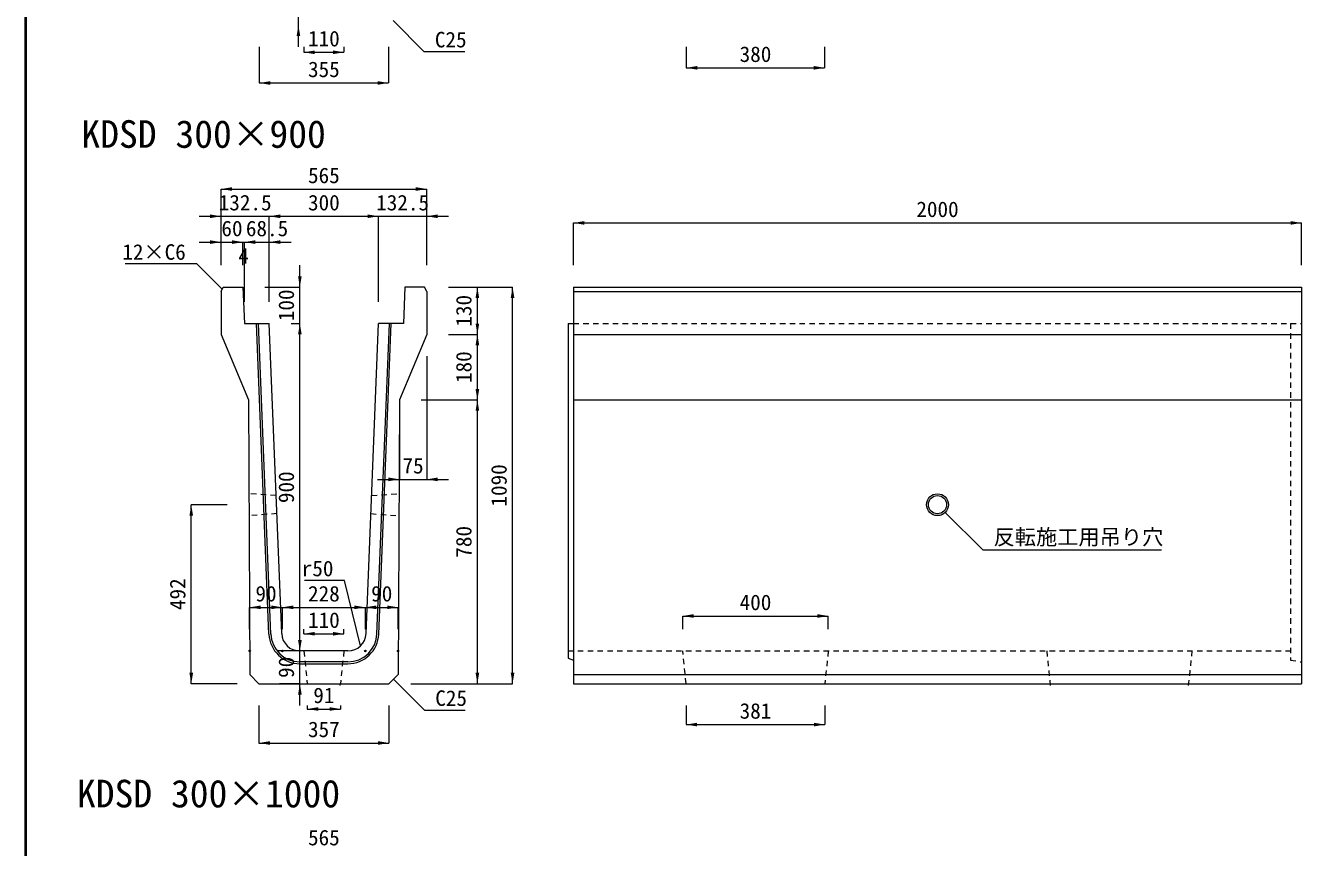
# Model space of a CAD drawing. Units: millimetres at full size; some dimension numbers follow another scale. Extents: x -5540 to 13511, y -4102 to 22994.
# Drawn here: x -4692 to -1186, y 13462 to 15721 of the extents above; entities that cross this region are included whole.
import ezdxf
from ezdxf.enums import TextEntityAlignment as Align

# ---------------------------------------------------------------- set-up
doc = ezdxf.new("R2010")
doc.units = ezdxf.units.MM
doc.header["$LTSCALE"] = 40
doc.linetypes.add('USER1', pattern=[0.675, 0.375, -0.3])
for name, color, linetype, lineweight in [('(0-0)', 4, 'Continuous', 5), ('0_2', 7, 'Continuous', 13), ('図枠', 7, 'Continuous', 5), ('寸法線', 7, 'Continuous', 13), ('引出線', 4, 'Continuous', 13), ('本体', 2, 'Continuous', 13), ('補助線', 8, 'Continuous', 13)]:
    doc.layers.add(name, color=color, linetype=linetype, lineweight=lineweight)
doc.styles.add('ＭＳ ゴシック', font='')
doc.styles.get('ＭＳ ゴシック').set_extended_font_data('MS Gothic')

# ---------------------------------------------------------------- blocks, each defined once
blk = doc.blocks.new('filled_arrow')
at = {"color": 0, "linetype": 'Continuous', "lineweight": -2}
blk.add_solid([(7.5, 1.25), (0, 0), (7.5, -1.25)], dxfattribs=at)

msp = doc.modelspace()

# ---------------------------------------------------------------- linework, layer by layer
at = {"layer": '(0-0)'}
for p, q in [((-4022.75, 14048.43), (-4056.89, 14901.83)), ((-4017.75, 14048.43), (-4051.88, 14901.83)), ((-3725.97, 14048.43), (-3691.83, 14901.83)), ((-3720.97, 14048.43), (-3686.83, 14901.83)), ((-3805.9, 13971.83), (-3937.82, 13971.83)), ((-3937.82, 13966.83), (-3805.9, 13966.83))]:
    msp.add_line(p, q, dxfattribs=at)
for centre, radius, start, end in [((-3937.82, 14051.83), 85, 182.29054, 270), ((-3937.82, 14051.83), 80, 182.29048, 270), ((-3805.9, 14051.83), 80, 270, 357.70952), ((-3805.9, 14051.83), 85, 270, 357.70946)]:
    msp.add_arc(centre, radius, start, end, dxfattribs=at)
at = {"layer": '図枠', "lineweight": 40}
msp.add_line((-4691.57, 22570.17), (-4691.57, 10819.83), dxfattribs=at)
at = {"layer": '寸法線'}
for p, q in [((-3941.82, 15661.83), (-3941.82, 15866.83)), ((-4049.36, 15661.83), (-4049.36, 15562.88)), ((-3926.86, 15661.83), (-3926.86, 15647.27)), ((-3926.86, 15647.27), (-3816.86, 15647.27)), ((-3816.86, 15661.83), (-3816.86, 15647.27)), ((-3694.36, 15661.83), (-3694.36, 15562.88)), ((-2876.11, 15661.83), (-2876.11, 15604.51)), ((-2496.11, 15661.83), (-2496.11, 15604.51)), ((-2876.11, 15604.51), (-2496.11, 15604.51)), ((-4049.36, 15562.88), (-3694.36, 15562.88)), ((-4154.36, 15271.44), (-3589.36, 15271.44)), ((-4154.36, 15061.83), (-4154.36, 15271.44)), ((-3589.36, 15061.83), (-3589.36, 15271.44)), ((-4214.36, 15196.56), (-3961.86, 15196.56)), ((-4154.36, 15061.83), (-4154.36, 15196.56)), ((-4021.86, 15196.56), (-3721.86, 15196.56)), ((-4021.86, 14961.83), (-4021.86, 15196.56)), ((-4021.86, 14961.83), (-4021.86, 15196.56)), ((-3781.86, 15196.56), (-3529.36, 15196.56)), ((-3721.86, 14961.83), (-3721.86, 15196.56)), ((-3721.86, 14961.83), (-3721.86, 15196.56)), ((-3589.36, 15061.83), (-3589.36, 15196.56)), ((-3186.11, 15178.24), (-1186.1, 15178.24)), ((-3186.11, 15061.83), (-3186.11, 15178.24)), ((-1186.1, 15061.83), (-1186.1, 15178.24)), ((-4214.36, 15125.54), (-4094.36, 15125.54)), ((-4154.36, 15061.83), (-4154.36, 15125.54)), ((-4124.36, 15125.54), (-4060.36, 15125.54)), ((-4094.36, 15061.83), (-4094.36, 15125.54)), ((-4094.36, 15061.83), (-4094.36, 15125.54)), ((-4090.36, 15125.54), (-3961.86, 15125.54)), ((-4090.36, 14961.83), (-4090.36, 15125.54)), ((-4090.36, 14961.83), (-4090.36, 15125.54)), ((-4021.86, 14961.83), (-4021.86, 15125.54)), ((-3937.82, 14841.83), (-3937.82, 15061.83)), ((-4034.36, 15001.83), (-3937.82, 15001.83)), ((-3529.36, 15001.83), (-3450.17, 15001.83)), ((-3529.36, 15001.83), (-3353.51, 15001.83)), ((-3450.17, 14871.83), (-3450.17, 15001.83)), ((-3353.51, 13911.83), (-3353.51, 15001.83)), ((-3961.86, 14901.83), (-3937.82, 14901.83)), ((-3961.86, 14901.83), (-3937.82, 14901.83)), ((-3937.82, 14001.83), (-3937.82, 14901.83)), ((-3529.36, 14871.83), (-3450.17, 14871.83)), ((-3529.36, 14871.83), (-3450.17, 14871.83)), ((-3450.17, 14691.83), (-3450.17, 14871.83)), ((-3589.36, 14811.83), (-3589.36, 14473.44)), ((-3604.36, 14691.83), (-3450.17, 14691.83)), ((-3604.36, 14691.83), (-3450.17, 14691.83)), ((-3450.17, 13911.83), (-3450.17, 14691.83)), ((-3664.36, 14631.83), (-3664.36, 14473.44)), ((-3724.36, 14473.44), (-3529.36, 14473.44)), ((-4236.26, 13911.83), (-4236.26, 14403.83)), ((-4137.9, 14403.83), (-4236.26, 14403.83)), ((-4075.86, 14121.73), (-3985.86, 14121.73)), ((-4075.86, 14061.83), (-4075.86, 14121.73)), ((-3985.86, 14061.83), (-3985.86, 14121.73)), ((-3985.86, 14121.73), (-3757.86, 14121.73)), ((-3985.86, 14061.83), (-3985.86, 14121.73)), ((-3757.86, 14061.83), (-3757.86, 14121.73)), ((-3757.86, 14121.73), (-3667.86, 14121.73)), ((-3757.86, 14061.83), (-3757.86, 14121.73)), ((-3667.86, 14061.83), (-3667.86, 14121.73)), ((-2886.11, 14097.91), (-2486.11, 14097.91)), ((-2886.11, 14061.83), (-2886.11, 14097.91)), ((-2486.11, 14061.83), (-2486.11, 14097.91)), ((-3937.82, 13851.83), (-3937.82, 14061.83)), ((-3926.86, 14049.08), (-3926.86, 14061.83)), ((-3816.86, 14049.08), (-3816.86, 14061.83)), ((-3926.86, 14049.08), (-3816.86, 14049.08)), ((-3937.82, 14001.83), (-3997.82, 14001.83)), ((-3937.82, 14001.83), (-3997.82, 14001.83)), ((-4110.36, 13911.83), (-4236.26, 13911.83)), ((-3937.82, 13911.83), (-3993.64, 13911.83)), ((-3633.36, 13911.83), (-3450.17, 13911.83)), ((-3633.36, 13911.83), (-3353.51, 13911.83)), ((-4050.36, 13851.83), (-4050.36, 13748.85)), ((-3917.39, 13851.83), (-3917.39, 13842.27)), ((-3826.33, 13851.83), (-3826.33, 13842.27)), ((-3693.36, 13851.83), (-3693.36, 13748.85)), ((-2876.63, 13851.83), (-2876.63, 13799.51)), ((-2495.58, 13851.83), (-2495.58, 13799.51)), ((-3917.39, 13842.27), (-3826.33, 13842.27)), ((-2876.63, 13799.51), (-2495.58, 13799.51)), ((-4050.36, 13748.85), (-3693.36, 13748.85))]:
    msp.add_line(p, q, dxfattribs=at)
at = {"layer": '引出線'}
for points in [[(-3681.84, 15734.35), (-3596.95, 15649.45), (-3484.94, 15649.45)], [(-4151.36, 14995.83), (-4221.29, 15065.75), (-4417.81, 15065.75)], [(-2164.89, 14382.62), (-2061.97, 14279.69), (-1571.01, 14279.69)], [(-3771.26, 14015.77), (-3815.53, 14195.87), (-3924.79, 14195.87)], [(-3680.77, 13924.41), (-3595.88, 13839.52), (-3483.87, 13839.52)]]:
    msp.add_lwpolyline(points, dxfattribs=at)
at = {"layer": '本体'}
for p, q in [((-4154.36, 14989.83), (-4148.36, 15001.83)), ((-4154.36, 14989.83), (-4154.36, 14871.83)), ((-4148.36, 15001.83), (-4094.36, 15001.83)), ((-4094.36, 15001.83), (-4090.36, 14901.83)), ((-3649.36, 15001.83), (-3653.36, 14901.83)), ((-3595.36, 15001.83), (-3649.36, 15001.83)), ((-3589.36, 14989.83), (-3595.36, 15001.83)), ((-3589.36, 14989.83), (-3589.36, 14871.83)), ((-3186.1, 15001.83), (-1186.1, 15001.83)), ((-3186.1, 15001.83), (-3186.1, 13911.83)), ((-1186.1, 15001.83), (-1186.1, 13911.83)), ((-4090.36, 14901.83), (-4021.86, 14901.83)), ((-3987.78, 14049.83), (-4021.86, 14901.83)), ((-3755.94, 14049.83), (-3721.86, 14901.83)), ((-3653.36, 14901.83), (-3721.86, 14901.83)), ((-4154.36, 14871.83), (-4079.36, 14691.83)), ((-3589.36, 14871.83), (-3664.36, 14691.83)), ((-4079.36, 14691.83), (-4075.53, 13937)), ((-3664.36, 14691.83), (-3668.19, 13937)), ((-3805.9, 14001.83), (-3937.82, 14001.83)), ((-4050.36, 13911.83), (-4075.53, 13937)), ((-3693.36, 13911.83), (-3668.19, 13937)), ((-4050.36, 13911.83), (-3693.36, 13911.83)), ((-3186.1, 13911.83), (-1186.1, 13911.83))]:
    msp.add_line(p, q, dxfattribs=at)
at = {"layer": '本体', "lineweight": 9}
for p, q in [((-3186.1, 14989.83), (-1186.1, 14989.83)), ((-3201.1, 14901.83), (-3186.1, 14901.83)), ((-3201.1, 14901.83), (-3201.1, 13981.83)), ((-3201.1, 14901.83), (-3186.1, 14901.83)), ((-3186.1, 14871.83), (-1186.1, 14871.83)), ((-3186.1, 14691.83), (-1186.1, 14691.83)), ((-3201.1, 13981.83), (-3186.1, 13976.83)), ((-3186.1, 13937), (-1186.1, 13937))]:
    msp.add_line(p, q, dxfattribs=at)
at = {"layer": '本体', "linetype": 'USER1', "lineweight": 9}
for p, q in [((-3186.1, 14901.83), (-1216.1, 14901.83)), ((-1216.1, 14901.83), (-1216.1, 13976.83)), ((-1216.1, 14901.83), (-1186.1, 14901.83)), ((-4003.45, 14429.2), (-4078.05, 14433.83)), ((-3740.76, 14429.21), (-3665.67, 14433.83)), ((-4000.96, 14379.29), (-4077.75, 14373.83)), ((-3742.77, 14379.22), (-3665.97, 14373.83)), ((-3926.86, 14001.83), (-3917.39, 13911.83)), ((-3816.86, 14001.83), (-3826.33, 13911.83)), ((-3201.1, 14001.83), (-1216.1, 14001.83)), ((-2876.63, 13911.83), (-2886.1, 14001.83)), ((-2486.11, 14001.83), (-2495.58, 13911.83)), ((-1886.1, 14001.83), (-1876.1, 13906.83)), ((-1496.1, 13906.83), (-1486.1, 14001.83)), ((-1216.1, 13976.83), (-1186.1, 13971.83))]:
    msp.add_line(p, q, dxfattribs=at)
at = {"layer": '本体', "lineweight": 5}
for radius in [30, 25]:
    msp.add_circle((-2186.1, 14403.83), radius, dxfattribs=at)
at = {"layer": '本体'}
for centre, start, end in [((-3937.82, 14051.83), 182.28986, 270), ((-3805.9, 14051.83), 270, 357.70932)]:
    msp.add_arc(centre, 50, start, end, dxfattribs=at)
at = {"layer": '補助線', "linetype": 'USER1', "lineweight": 9}
msp.add_line((-3826.86, 13906.83), (-3826.33, 13911.83), dxfattribs=at)
at = {"layer": '補助線'}
for centre in [(-4075.86, 14001.83), (-3985.86, 14001.83), (-3757.86, 14001.83), (-3667.86, 14001.83)]:
    msp.add_circle(centre, 2, dxfattribs=at)

# ---------------------------------------------------------------- block references
at = {"layer": '寸法線', "xscale": 4, "yscale": 4}
for p, rotation in [((-3941.82, 15721.83), 270), ((-3816.86, 15647.27), 180), ((-2496.11, 15604.51), 180), ((-3694.36, 15562.88), 180), ((-3589.36, 15271.44), 180), ((-4154.36, 15196.56), 180), ((-3721.86, 15196.56), 180), ((-3721.86, 15196.56), 180), ((-1186.1, 15178.24), 180), ((-4154.36, 15125.54), 180), ((-4094.36, 15125.54), 180), ((-3937.82, 15001.83), 90), ((-3450.17, 15001.83), 270), ((-3353.51, 15001.83), 270), ((-3937.82, 14901.83), 270), ((-3937.82, 14901.83), 270), ((-3450.17, 14871.83), 90), ((-3450.17, 14871.83), 270), ((-3450.17, 14691.83), 90), ((-3450.17, 14691.83), 270), ((-3664.36, 14473.44), 180), ((-4236.26, 14403.83), 270), ((-3985.86, 14121.73), 180), ((-3757.86, 14121.73), 180), ((-3667.86, 14121.73), 180), ((-2486.11, 14097.91), 180), ((-3937.82, 14001.83), 90), ((-3937.82, 14001.83), 90), ((-3816.86, 14049.08), 180), ((-4236.26, 13911.83), 90), ((-3450.17, 13911.83), 90), ((-3353.51, 13911.83), 90), ((-3937.82, 13911.83), 270), ((-3826.33, 13842.27), 180), ((-2495.58, 13799.51), 180), ((-3693.36, 13748.85), 180)]:
    msp.add_blockref('filled_arrow', p, dxfattribs=dict(at, rotation=rotation))
for p in [(-3926.86, 15647.27), (-2876.11, 15604.51), (-4049.36, 15562.88), (-4154.36, 15271.44), (-4021.86, 15196.56), (-4021.86, 15196.56), (-3589.36, 15196.56), (-3186.11, 15178.24), (-4090.36, 15125.54), (-4021.86, 15125.54), (-3589.36, 14473.44), (-4075.86, 14121.73), (-3985.86, 14121.73), (-3757.86, 14121.73), (-2886.11, 14097.91), (-3926.86, 14049.08), (-3917.39, 13842.27), (-2876.63, 13799.51), (-4050.36, 13748.85)]:
    msp.add_blockref('filled_arrow', p, dxfattribs=at)
at = {"layer": '引出線', "xscale": 0.133, "yscale": 0.133}
for p, rotation in [((-4151.36, 14995.83), 135), ((-2164.89, 14382.62), 315), ((-3771.26, 14015.77), 103.8), ((-3680.77, 13924.41), 315)]:
    msp.add_blockref('filled_arrow', p, dxfattribs=dict(at, rotation=rotation))

# ---------------------------------------------------------------- texts
at = {"layer": '0_2', "style": 'ＭＳ ゴシック'}
for s, p in [('KDSD 300×900', (-4538.11, 15361.9)), ('KDSD 300×1000', (-4550.39, 13549.07))]:
    msp.add_text(s, height=75.95, dxfattribs=at).set_placement(p, align=Align.BOTTOM_LEFT)
at = {"layer": '寸法線', "style": 'ＭＳ ゴシック'}
for s, p in [('110', (-3871.86, 15684.77)), ('380', (-2686.11, 15642.01)), ('355', (-3871.86, 15600.38)), ('565', (-3871.86, 15308.94)), ('132.5', (-4088.11, 15234.06)), ('300', (-3871.86, 15234.06)), ('132.5', (-3655.61, 15234.06)), ('2000', (-2186.1, 15215.74)), ('60', (-4124.36, 15163.04)), ('68.5', (-4028.05, 15163.04)), ('4', (-4092.36, 15088.04)), ('75', (-3626.86, 14510.94)), ('90', (-4030.86, 14159.23)), ('228', (-3871.86, 14159.23)), ('90', (-3712.86, 14159.23)), ('400', (-2686.11, 14135.41)), ('110', (-3871.86, 14086.58)), ('91', (-3871.86, 13879.77)), ('381', (-2686.11, 13837.01)), ('357', (-3871.86, 13786.35)), ('565', (-3871.86, 13488.94))]:
    msp.add_text(s, height=42.72, dxfattribs=at).set_placement(p, align=Align.MIDDLE_CENTER)
for s, p in [('100', (-3975.32, 14951.83)), ('130', (-3487.67, 14936.83)), ('180', (-3487.67, 14781.83)), ('900', (-3975.32, 14451.83)), ('1090', (-3391.01, 14456.83)), ('780', (-3487.67, 14301.83)), ('492', (-4273.76, 14157.83)), ('90', (-3975.32, 13956.83))]:
    msp.add_text(s, height=42.72, rotation=90, dxfattribs=at).set_placement(p, align=Align.MIDDLE_CENTER)
at = {"layer": '引出線', "style": 'ＭＳ ゴシック'}
for s, p in [('C25', (-3566.95, 15703.45)), ('反転施工用吊り穴', (-2031.97, 14336.44)), ('C25', (-3565.88, 13893.52))]:
    msp.add_text(s, height=42.72, dxfattribs=at).set_placement(p, align=Align.TOP_LEFT)
for s, p in [('12×C6', (-4251.29, 15119.75)), ('r50', (-3845.53, 14249.87))]:
    msp.add_text(s, height=42.72, dxfattribs=at).set_placement(p, align=Align.TOP_RIGHT)

doc.saveas('drawing.dxf')
